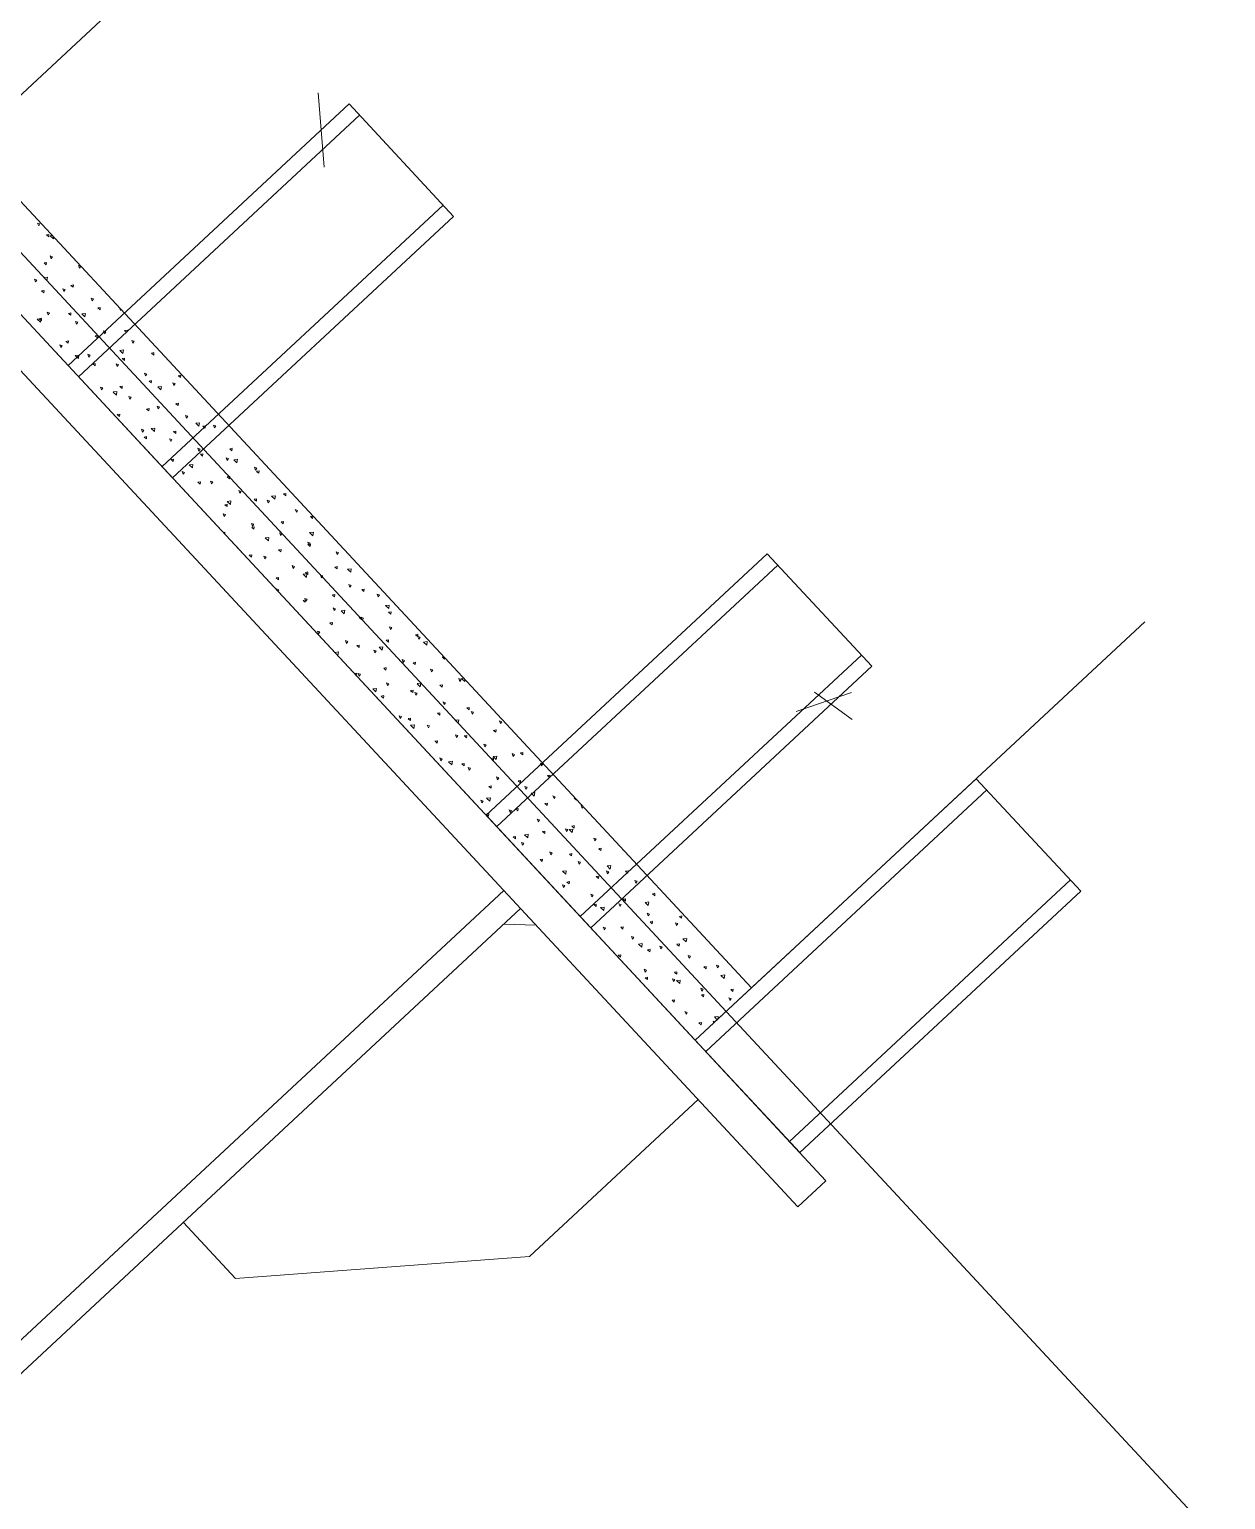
# Model space of a CAD drawing. Header units: metres. Extents: x 400488 to 400591, y 4543956 to 4544011.
# Drawn here: x 400518.07 to 400518.849, y 4544000.052 to 4544001.009 of the extents above; entities that cross this region are included whole.
import ezdxf

# ---------------------------------------------------------------- set-up
doc = ezdxf.new("R2010")
doc.units = ezdxf.units.M
doc.layers.add('Layer1', color=252, linetype='Continuous', lineweight=5)
doc.layers.add('Sev-uzun', color=100, linetype='Continuous', lineweight=5)

msp = doc.modelspace()

# ---------------------------------------------------------------- linework, layer by layer
at = {"layer": 'Layer1', "lineweight": 0}
for p, q in [((400518.83489, 4544001.68365), (400497.60011, 4543981.93635)), ((400518.37878, 4544000.44869), (400498.00428, 4543981.50172)), ((400518.38961, 4544000.43705), (400498.01511, 4543981.49007))]:
    msp.add_line(p, q, dxfattribs=at)
at = {"layer": 'Sev-uzun', "color": 251, "ltscale": 5}
for p, q in [((400509.86903, 4544009.67645), (400520.56262, 4543998.17737)), ((400518.58862, 4544000.25975), (400517.39689, 4544001.54126)), ((400517.37858, 4544001.52423), (400518.57032, 4544000.24273)), ((400517.51863, 4544001.48377), (400518.54011, 4544000.38534)), ((400517.51863, 4544001.48377), (400518.54011, 4544000.38534)), ((400518.5035, 4544000.35129), (400517.48201, 4544001.44972)), ((400518.26168, 4544000.91982), (400518.25782, 4544000.96823)), ((400518.27799, 4544000.96089), (400518.09492, 4544000.79064)), ((400518.34609, 4544000.88766), (400518.27799, 4544000.96089)), ((400518.10173, 4544000.78332), (400518.2848, 4544000.95357)), ((400518.33928, 4544000.89499), (400518.15621, 4544000.72474)), ((400518.0766, 4544000.88276), (400518.07507, 4544000.88328)), ((400518.07576, 4544000.88149), (400518.07508, 4544000.88327)), ((400518.07575, 4544000.8815), (400518.0766, 4544000.88276)), ((400518.16302, 4544000.71742), (400518.34609, 4544000.88766)), ((400518.08241, 4544000.87597), (400518.08082, 4544000.87568)), ((400518.08229, 4544000.87442), (400518.08083, 4544000.87564)), ((400518.08228, 4544000.87442), (400518.08242, 4544000.87594)), ((400518.08457, 4544000.8752), (400518.08327, 4544000.87505)), ((400518.08533, 4544000.87306), (400518.08327, 4544000.87504)), ((400518.08534, 4544000.87307), (400518.08551, 4544000.87418)), ((400518.08082, 4544000.85775), (400518.07923, 4544000.85746)), ((400518.08069, 4544000.8562), (400518.07923, 4544000.85742)), ((400518.08069, 4544000.8562), (400518.08082, 4544000.85772)), ((400518.08479, 4544000.86142), (400518.08326, 4544000.86194)), ((400518.08396, 4544000.86015), (400518.08327, 4544000.86193)), ((400518.08394, 4544000.86016), (400518.08479, 4544000.86142)), ((400518.10309, 4544000.85528), (400518.10168, 4544000.85576)), ((400518.10237, 4544000.85397), (400518.10169, 4544000.85575)), ((400518.10236, 4544000.85398), (400518.10318, 4544000.85519)), ((400518.07457, 4544000.84626), (400518.07303, 4544000.84677)), ((400518.07373, 4544000.84499), (400518.07305, 4544000.84677)), ((400518.07371, 4544000.845), (400518.07457, 4544000.84626)), ((400518.08147, 4544000.84822), (400518.07906, 4544000.84794)), ((400518.08113, 4544000.84595), (400518.07906, 4544000.84793)), ((400518.08114, 4544000.84596), (400518.08149, 4544000.84822)), ((400518.07922, 4544000.83953), (400518.07763, 4544000.83924)), ((400518.0791, 4544000.83798), (400518.07764, 4544000.83921)), ((400518.0791, 4544000.83798), (400518.07923, 4544000.8395)), ((400518.09299, 4544000.84008), (400518.09145, 4544000.84059)), ((400518.09215, 4544000.83881), (400518.09147, 4544000.84059)), ((400518.09213, 4544000.83882), (400518.09299, 4544000.84008)), ((400518.09833, 4544000.84306), (400518.09674, 4544000.84276)), ((400518.0982, 4544000.84151), (400518.09674, 4544000.84273)), ((400518.0982, 4544000.84151), (400518.09834, 4544000.84302)), ((400518.1114, 4544000.8339), (400518.10987, 4544000.83441)), ((400518.11057, 4544000.83263), (400518.10988, 4544000.83441)), ((400518.11055, 4544000.83264), (400518.1114, 4544000.8339)), ((400518.08276, 4544000.82492), (400518.08122, 4544000.82543)), ((400518.08192, 4544000.82365), (400518.08124, 4544000.82543)), ((400518.08191, 4544000.82365), (400518.08276, 4544000.82492)), ((400518.09674, 4544000.82484), (400518.09514, 4544000.82454)), ((400518.09661, 4544000.82329), (400518.09515, 4544000.82451)), ((400518.09661, 4544000.82329), (400518.09674, 4544000.82481)), ((400518.10622, 4544000.82448), (400518.10381, 4544000.8242)), ((400518.10587, 4544000.82221), (400518.10381, 4544000.82419)), ((400518.10588, 4544000.82222), (400518.10623, 4544000.82448)), ((400518.11584, 4544000.82836), (400518.11425, 4544000.82807)), ((400518.11572, 4544000.82681), (400518.11426, 4544000.82804)), ((400518.11571, 4544000.82681), (400518.11585, 4544000.82833)), ((400518.12899, 4544000.82645), (400518.12834, 4544000.82813)), ((400518.12897, 4544000.82646), (400518.12936, 4544000.82703)), ((400518.07727, 4544000.82111), (400518.07486, 4544000.82083)), ((400518.07692, 4544000.81885), (400518.07486, 4544000.82082)), ((400518.07763, 4544000.82131), (400518.07604, 4544000.82102)), ((400518.0775, 4544000.81976), (400518.07604, 4544000.82099)), ((400518.07693, 4544000.81885), (400518.07728, 4544000.82111)), ((400518.0775, 4544000.81976), (400518.07764, 4544000.82128)), ((400518.10118, 4544000.81874), (400518.09964, 4544000.81925)), ((400518.10034, 4544000.81747), (400518.09966, 4544000.81925)), ((400518.10033, 4544000.81747), (400518.10118, 4544000.81874)), ((400518.09514, 4544000.80662), (400518.09355, 4544000.80633)), ((400518.09502, 4544000.80507), (400518.09356, 4544000.80629)), ((400518.09501, 4544000.80507), (400518.09515, 4544000.80659)), ((400518.11425, 4544000.81014), (400518.11266, 4544000.80985)), ((400518.11412, 4544000.80859), (400518.11266, 4544000.80982)), ((400518.11412, 4544000.80859), (400518.11425, 4544000.81011)), ((400518.1196, 4544000.81256), (400518.11806, 4544000.81307)), ((400518.11876, 4544000.81129), (400518.11808, 4544000.81307)), ((400518.11874, 4544000.81129), (400518.1196, 4544000.81256)), ((400518.13335, 4544000.81367), (400518.13176, 4544000.81337)), ((400518.13323, 4544000.81212), (400518.13177, 4544000.81334)), ((400518.13323, 4544000.81212), (400518.13336, 4544000.81364)), ((400518.13802, 4544000.80638), (400518.13648, 4544000.80689)), ((400518.13718, 4544000.80511), (400518.1365, 4544000.80689)), ((400518.13716, 4544000.80511), (400518.13802, 4544000.80638)), ((400518.09095, 4544000.80358), (400518.08942, 4544000.80409)), ((400518.09011, 4544000.80231), (400518.08943, 4544000.80408)), ((400518.0901, 4544000.80231), (400518.09095, 4544000.80358)), ((400518.10201, 4544000.79737), (400518.0996, 4544000.79709)), ((400518.10166, 4544000.79511), (400518.0996, 4544000.79708)), ((400518.10167, 4544000.79511), (400518.10202, 4544000.79737)), ((400518.10937, 4544000.7974), (400518.10784, 4544000.79791)), ((400518.10853, 4544000.79613), (400518.10785, 4544000.7979)), ((400518.10852, 4544000.79613), (400518.10937, 4544000.7974)), ((400518.13096, 4544000.80074), (400518.12855, 4544000.80046)), ((400518.13061, 4544000.79847), (400518.12855, 4544000.80045)), ((400518.13176, 4544000.79545), (400518.13017, 4544000.79516)), ((400518.13062, 4544000.79848), (400518.13097, 4544000.80074)), ((400518.13163, 4544000.7939), (400518.13177, 4544000.79542)), ((400518.15086, 4544000.79897), (400518.14927, 4544000.79868)), ((400518.15074, 4544000.79742), (400518.14928, 4544000.79865)), ((400518.15074, 4544000.79742), (400518.15087, 4544000.79894)), ((400518.09492, 4544000.79064), (400518.16302, 4544000.71742)), ((400518.11265, 4544000.79193), (400518.11106, 4544000.79163)), ((400518.11253, 4544000.79038), (400518.11107, 4544000.7916)), ((400518.11253, 4544000.79038), (400518.11266, 4544000.79189)), ((400518.12779, 4544000.79122), (400518.12625, 4544000.79173)), ((400518.12695, 4544000.78995), (400518.12627, 4544000.79172)), ((400518.12694, 4544000.78995), (400518.12779, 4544000.79122)), ((400518.13163, 4544000.7939), (400518.13017, 4544000.79512)), ((400518.11756, 4544000.77605), (400518.11603, 4544000.77657)), ((400518.11672, 4544000.77478), (400518.11604, 4544000.77656)), ((400518.13017, 4544000.77723), (400518.12857, 4544000.77694)), ((400518.13004, 4544000.77568), (400518.12858, 4544000.77691)), ((400518.13004, 4544000.77568), (400518.13017, 4544000.7772)), ((400518.14621, 4544000.78504), (400518.14467, 4544000.78555)), ((400518.14537, 4544000.78377), (400518.14469, 4544000.78554)), ((400518.14536, 4544000.78377), (400518.14621, 4544000.78504)), ((400518.14927, 4544000.78076), (400518.14768, 4544000.78046)), ((400518.14915, 4544000.77921), (400518.14769, 4544000.78043)), ((400518.14914, 4544000.77921), (400518.14928, 4544000.78072)), ((400518.1557, 4544000.777), (400518.15329, 4544000.77672)), ((400518.15535, 4544000.77473), (400518.15329, 4544000.77671)), ((400518.15536, 4544000.77474), (400518.15571, 4544000.777)), ((400518.16463, 4544000.77886), (400518.16309, 4544000.77937)), ((400518.16379, 4544000.77759), (400518.16311, 4544000.77936)), ((400518.16377, 4544000.77759), (400518.16463, 4544000.77886)), ((400518.16838, 4544000.78428), (400518.16678, 4544000.78399)), ((400518.16825, 4544000.78273), (400518.16679, 4544000.78395)), ((400518.16825, 4544000.78273), (400518.16838, 4544000.78425)), ((400518.11106, 4544000.77371), (400518.11073, 4544000.77365)), ((400518.11103, 4544000.77332), (400518.11107, 4544000.77367)), ((400518.11671, 4544000.77479), (400518.11756, 4544000.77605)), ((400518.12676, 4544000.77363), (400518.12434, 4544000.77335)), ((400518.12641, 4544000.77137), (400518.12434, 4544000.77334)), ((400518.12642, 4544000.77137), (400518.12677, 4544000.77363)), ((400518.13598, 4544000.76987), (400518.13445, 4544000.77039)), ((400518.13514, 4544000.7686), (400518.13446, 4544000.77038)), ((400518.13513, 4544000.76861), (400518.13598, 4544000.76987)), ((400518.12857, 4544000.75901), (400518.12698, 4544000.75872)), ((400518.12845, 4544000.75746), (400518.12699, 4544000.75869)), ((400518.12844, 4544000.75746), (400518.12858, 4544000.75898)), ((400518.14768, 4544000.76254), (400518.14608, 4544000.76224)), ((400518.14755, 4544000.76099), (400518.14609, 4544000.76221)), ((400518.14755, 4544000.76099), (400518.14768, 4544000.76251)), ((400518.1544, 4544000.76369), (400518.15287, 4544000.76421)), ((400518.15356, 4544000.76242), (400518.15288, 4544000.7642)), ((400518.15355, 4544000.76243), (400518.1544, 4544000.76369)), ((400518.16678, 4544000.76606), (400518.16519, 4544000.76577)), ((400518.16666, 4544000.76451), (400518.1652, 4544000.76574)), ((400518.16666, 4544000.76451), (400518.16679, 4544000.76603)), ((400518.17282, 4544000.75751), (400518.17128, 4544000.75803)), ((400518.17198, 4544000.75624), (400518.1713, 4544000.75802)), ((400518.17197, 4544000.75625), (400518.17282, 4544000.75751)), ((400518.14417, 4544000.74853), (400518.14264, 4544000.74905)), ((400518.14334, 4544000.74726), (400518.14265, 4544000.74904)), ((400518.14332, 4544000.74727), (400518.14417, 4544000.74853)), ((400518.1515, 4544000.74989), (400518.14909, 4544000.74961)), ((400518.15115, 4544000.74763), (400518.14909, 4544000.7496)), ((400518.15116, 4544000.74763), (400518.15151, 4544000.74989)), ((400518.16519, 4544000.74784), (400518.1636, 4544000.74755)), ((400518.16506, 4544000.74629), (400518.1636, 4544000.74752)), ((400518.16506, 4544000.74629), (400518.16519, 4544000.74781)), ((400518.18045, 4544000.75326), (400518.17803, 4544000.75298)), ((400518.1801, 4544000.75099), (400518.17803, 4544000.75297)), ((400518.18011, 4544000.751), (400518.18046, 4544000.75326)), ((400518.18429, 4544000.75137), (400518.1827, 4544000.75107)), ((400518.18417, 4544000.74982), (400518.18271, 4544000.75104)), ((400518.18417, 4544000.74982), (400518.1843, 4544000.75134)), ((400518.19124, 4544000.75133), (400518.1897, 4544000.75185)), ((400518.1904, 4544000.75006), (400518.18972, 4544000.75184)), ((400518.19039, 4544000.75007), (400518.19124, 4544000.75133)), ((400518.14608, 4544000.74432), (400518.14449, 4544000.74403)), ((400518.14596, 4544000.74277), (400518.1445, 4544000.74399)), ((400518.14596, 4544000.74277), (400518.14609, 4544000.74429)), ((400518.16259, 4544000.74235), (400518.16106, 4544000.74287)), ((400518.16175, 4544000.74108), (400518.16107, 4544000.74286)), ((400518.16174, 4544000.74109), (400518.16259, 4544000.74235)), ((400518.16359, 4544000.72962), (400518.162, 4544000.72933)), ((400518.16347, 4544000.72807), (400518.16201, 4544000.7293)), ((400518.16347, 4544000.72807), (400518.1636, 4544000.72959)), ((400518.18101, 4544000.73617), (400518.17948, 4544000.73669)), ((400518.18017, 4544000.7349), (400518.17949, 4544000.73668)), ((400518.18016, 4544000.73491), (400518.18101, 4544000.73617)), ((400518.1827, 4544000.73315), (400518.18111, 4544000.73286)), ((400518.18257, 4544000.7316), (400518.18112, 4544000.73282)), ((400518.18257, 4544000.7316), (400518.18271, 4544000.73312)), ((400518.19943, 4544000.72999), (400518.1979, 4544000.73051)), ((400518.19859, 4544000.72872), (400518.19791, 4544000.7305)), ((400518.19858, 4544000.72873), (400518.19943, 4544000.72999)), ((400518.20181, 4544000.73667), (400518.20021, 4544000.73638)), ((400518.20168, 4544000.73512), (400518.20022, 4544000.73635)), ((400518.20168, 4544000.73512), (400518.20181, 4544000.73664)), ((400518.20519, 4544000.72952), (400518.20278, 4544000.72924)), ((400518.20484, 4544000.72725), (400518.20278, 4544000.72923)), ((400518.20485, 4544000.72726), (400518.2052, 4544000.72952)), ((400518.17078, 4544000.72101), (400518.16925, 4544000.72153)), ((400518.16995, 4544000.71974), (400518.16926, 4544000.72152)), ((400518.16993, 4544000.71975), (400518.17078, 4544000.72101)), ((400518.17624, 4544000.72615), (400518.17383, 4544000.72587)), ((400518.17589, 4544000.72388), (400518.17383, 4544000.72586)), ((400518.1759, 4544000.72389), (400518.17625, 4544000.72615)), ((400518.21785, 4544000.72381), (400518.21631, 4544000.72433)), ((400518.21701, 4544000.72254), (400518.21633, 4544000.72432)), ((400518.217, 4544000.72255), (400518.21785, 4544000.72381)), ((400518.21932, 4544000.72198), (400518.21773, 4544000.72169)), ((400518.21919, 4544000.72043), (400518.21773, 4544000.72165)), ((400518.21919, 4544000.72043), (400518.21932, 4544000.72195)), ((400518.18111, 4544000.71493), (400518.17951, 4544000.71464)), ((400518.18098, 4544000.71338), (400518.17952, 4544000.7146)), ((400518.18098, 4544000.71338), (400518.18111, 4544000.7149)), ((400518.1892, 4544000.71483), (400518.18767, 4544000.71535)), ((400518.18837, 4544000.71356), (400518.18768, 4544000.71534)), ((400518.18835, 4544000.71357), (400518.1892, 4544000.71483)), ((400518.20021, 4544000.71845), (400518.19862, 4544000.71816)), ((400518.20009, 4544000.7169), (400518.19863, 4544000.71813)), ((400518.20009, 4544000.7169), (400518.20022, 4544000.71842)), ((400518.20762, 4544000.70865), (400518.20609, 4544000.70917)), ((400518.20678, 4544000.70738), (400518.2061, 4544000.70916)), ((400518.19862, 4544000.70024), (400518.19703, 4544000.69994)), ((400518.19849, 4544000.69869), (400518.19703, 4544000.69991)), ((400518.19849, 4544000.69869), (400518.19862, 4544000.7002)), ((400518.20098, 4544000.70241), (400518.19857, 4544000.70213)), ((400518.20063, 4544000.70014), (400518.19857, 4544000.70212)), ((400518.20064, 4544000.70015), (400518.20099, 4544000.70241)), ((400518.20677, 4544000.70739), (400518.20762, 4544000.70865)), ((400518.21772, 4544000.70376), (400518.21613, 4544000.70347)), ((400518.2176, 4544000.70221), (400518.21614, 4544000.70343)), ((400518.2176, 4544000.70221), (400518.21773, 4544000.70373)), ((400518.22604, 4544000.70247), (400518.22451, 4544000.70298)), ((400518.2252, 4544000.7012), (400518.22452, 4544000.70298)), ((400518.22519, 4544000.70121), (400518.22604, 4544000.70247)), ((400518.22993, 4544000.70578), (400518.22752, 4544000.7055)), ((400518.22958, 4544000.70351), (400518.22752, 4544000.70549)), ((400518.22959, 4544000.70352), (400518.22994, 4544000.70578)), ((400518.23683, 4544000.70728), (400518.23524, 4544000.70699)), ((400518.2367, 4544000.70573), (400518.23524, 4544000.70696)), ((400518.2367, 4544000.70573), (400518.23684, 4544000.70725)), ((400518.1974, 4544000.69349), (400518.19586, 4544000.694)), ((400518.19656, 4544000.69222), (400518.19588, 4544000.694)), ((400518.19654, 4544000.69223), (400518.1974, 4544000.69349)), ((400518.24446, 4544000.69629), (400518.24293, 4544000.6968)), ((400518.24362, 4544000.69502), (400518.24294, 4544000.6968)), ((400518.24361, 4544000.69503), (400518.24446, 4544000.69629)), ((400518.25434, 4544000.69259), (400518.25275, 4544000.6923)), ((400518.25422, 4544000.69104), (400518.25276, 4544000.69227)), ((400518.25421, 4544000.69104), (400518.25435, 4544000.69256)), ((400518.19702, 4544000.68202), (400518.1961, 4544000.68185)), ((400518.19694, 4544000.68094), (400518.19703, 4544000.68199)), ((400518.21581, 4544000.68731), (400518.21428, 4544000.68782)), ((400518.21498, 4544000.68604), (400518.21429, 4544000.68782)), ((400518.21613, 4544000.68554), (400518.21454, 4544000.68525)), ((400518.216, 4544000.68399), (400518.21455, 4544000.68522)), ((400518.21496, 4544000.68605), (400518.21581, 4544000.68731)), ((400518.216, 4544000.68399), (400518.21614, 4544000.68551)), ((400518.23423, 4544000.68113), (400518.2327, 4544000.68164)), ((400518.2334, 4544000.67986), (400518.23271, 4544000.68164)), ((400518.23338, 4544000.67986), (400518.23423, 4544000.68113)), ((400518.23524, 4544000.68907), (400518.23364, 4544000.68877)), ((400518.23511, 4544000.68752), (400518.23365, 4544000.68874)), ((400518.23511, 4544000.68752), (400518.23524, 4544000.68903)), ((400518.25467, 4544000.68204), (400518.25226, 4544000.68176)), ((400518.25432, 4544000.67977), (400518.25226, 4544000.68175)), ((400518.25433, 4544000.67978), (400518.25468, 4544000.68204)), ((400518.20559, 4544000.67215), (400518.2049, 4544000.67238)), ((400518.20539, 4544000.67185), (400518.20559, 4544000.67215)), ((400518.22573, 4544000.67867), (400518.22331, 4544000.67839)), ((400518.22538, 4544000.6764), (400518.22331, 4544000.67838)), ((400518.22539, 4544000.67641), (400518.22574, 4544000.67867)), ((400518.25265, 4544000.67495), (400518.25112, 4544000.67546)), ((400518.25181, 4544000.67368), (400518.25113, 4544000.67546)), ((400518.25275, 4544000.67437), (400518.25116, 4544000.67408)), ((400518.25262, 4544000.67282), (400518.25116, 4544000.67405)), ((400518.2518, 4544000.67368), (400518.25265, 4544000.67495)), ((400518.25262, 4544000.67282), (400518.25275, 4544000.67434)), ((400518.21454, 4544000.66732), (400518.21294, 4544000.66703)), ((400518.21441, 4544000.66577), (400518.21295, 4544000.667)), ((400518.21441, 4544000.66577), (400518.21454, 4544000.66729)), ((400518.22401, 4544000.66597), (400518.22247, 4544000.66648)), ((400518.22317, 4544000.6647), (400518.22249, 4544000.66648)), ((400518.22315, 4544000.6647), (400518.22401, 4544000.66597)), ((400518.23364, 4544000.67085), (400518.23205, 4544000.67055)), ((400518.23352, 4544000.6693), (400518.23206, 4544000.67052)), ((400518.23352, 4544000.6693), (400518.23365, 4544000.67082)), ((400518.27107, 4544000.66877), (400518.26954, 4544000.66928)), ((400518.27023, 4544000.6675), (400518.26955, 4544000.66928)), ((400518.27022, 4544000.6675), (400518.27107, 4544000.66877)), ((400518.55039, 4544000.66798), (400518.36732, 4544000.49773)), ((400518.61849, 4544000.59475), (400518.55039, 4544000.66798)), ((400518.23205, 4544000.65263), (400518.23046, 4544000.65234)), ((400518.23192, 4544000.65108), (400518.23046, 4544000.6523)), ((400518.23192, 4544000.65108), (400518.23205, 4544000.6526)), ((400518.24243, 4544000.65979), (400518.24089, 4544000.6603)), ((400518.24159, 4544000.65852), (400518.24091, 4544000.6603)), ((400518.24157, 4544000.65852), (400518.24243, 4544000.65979)), ((400518.25047, 4544000.65493), (400518.24806, 4544000.65465)), ((400518.25012, 4544000.65266), (400518.24806, 4544000.65464)), ((400518.25115, 4544000.65615), (400518.24956, 4544000.65586)), ((400518.25103, 4544000.6546), (400518.24957, 4544000.65583)), ((400518.25013, 4544000.65267), (400518.25048, 4544000.65493)), ((400518.25103, 4544000.6546), (400518.25116, 4544000.65612)), ((400518.26084, 4544000.65361), (400518.25931, 4544000.65412)), ((400518.26001, 4544000.65234), (400518.25932, 4544000.65411)), ((400518.25999, 4544000.65234), (400518.26084, 4544000.65361)), ((400518.27026, 4544000.65968), (400518.26867, 4544000.65938)), ((400518.27013, 4544000.65813), (400518.26867, 4544000.65935)), ((400518.27013, 4544000.65813), (400518.27027, 4544000.65965)), ((400518.27942, 4544000.6583), (400518.277, 4544000.65802)), ((400518.27907, 4544000.65603), (400518.277, 4544000.65801)), ((400518.27908, 4544000.65604), (400518.27943, 4544000.65829)), ((400518.37413, 4544000.49041), (400518.5572, 4544000.66065)), ((400518.2322, 4544000.64463), (400518.23066, 4544000.64514)), ((400518.23099, 4544000.64432), (400518.23068, 4544000.64513)), ((400518.23157, 4544000.6437), (400518.2322, 4544000.64463)), ((400518.27926, 4544000.64743), (400518.27773, 4544000.64794)), ((400518.27843, 4544000.64616), (400518.27774, 4544000.64793)), ((400518.27841, 4544000.64616), (400518.27926, 4544000.64743)), ((400518.28777, 4544000.64498), (400518.28618, 4544000.64469)), ((400518.28765, 4544000.64343), (400518.28619, 4544000.64466)), ((400518.28764, 4544000.64343), (400518.28778, 4544000.64495)), ((400518.24956, 4544000.63794), (400518.24797, 4544000.63764)), ((400518.24943, 4544000.63639), (400518.24797, 4544000.63761)), ((400518.25062, 4544000.63844), (400518.24908, 4544000.63896)), ((400518.24978, 4544000.63718), (400518.2491, 4544000.63895)), ((400518.24943, 4544000.63639), (400518.24957, 4544000.6379)), ((400518.24977, 4544000.63718), (400518.25062, 4544000.63845)), ((400518.26867, 4544000.64146), (400518.26707, 4544000.64117)), ((400518.26854, 4544000.63991), (400518.26708, 4544000.64113)), ((400518.26904, 4544000.63226), (400518.2675, 4544000.63278)), ((400518.2682, 4544000.63099), (400518.26752, 4544000.63277)), ((400518.26854, 4544000.63991), (400518.26867, 4544000.64143)), ((400518.29768, 4544000.64125), (400518.29615, 4544000.64176)), ((400518.29684, 4544000.63998), (400518.29616, 4544000.64175)), ((400518.29683, 4544000.63998), (400518.29768, 4544000.64125)), ((400518.30416, 4544000.63456), (400518.30175, 4544000.63428)), ((400518.30381, 4544000.63229), (400518.30175, 4544000.63427)), ((400518.30382, 4544000.6323), (400518.30417, 4544000.63455)), ((400518.26707, 4544000.62324), (400518.26548, 4544000.62295)), ((400518.26694, 4544000.62169), (400518.26708, 4544000.62321)), ((400518.26818, 4544000.631), (400518.26904, 4544000.63226)), ((400518.27521, 4544000.63119), (400518.2728, 4544000.63091)), ((400518.27486, 4544000.62892), (400518.2728, 4544000.6309)), ((400518.27487, 4544000.62893), (400518.27522, 4544000.63119)), ((400518.28618, 4544000.62677), (400518.28459, 4544000.62647)), ((400518.28605, 4544000.62522), (400518.28459, 4544000.62644)), ((400518.28746, 4544000.62608), (400518.28592, 4544000.6266)), ((400518.28662, 4544000.62481), (400518.28594, 4544000.62659)), ((400518.28605, 4544000.62522), (400518.28618, 4544000.62673)), ((400518.2866, 4544000.62482), (400518.28746, 4544000.62608)), ((400518.30528, 4544000.63029), (400518.30369, 4544000.63)), ((400518.30516, 4544000.62874), (400518.3037, 4544000.62996)), ((400518.30516, 4544000.62874), (400518.30529, 4544000.63026)), ((400518.54011, 4544000.38534), (400518.79642, 4544000.62369)), ((400518.25881, 4544000.6171), (400518.25728, 4544000.61762)), ((400518.25797, 4544000.61583), (400518.25729, 4544000.61761)), ((400518.25796, 4544000.61584), (400518.25881, 4544000.6171)), ((400518.26695, 4544000.62169), (400518.26549, 4544000.62292)), ((400518.30587, 4544000.6199), (400518.30434, 4544000.62042)), ((400518.30504, 4544000.61863), (400518.30435, 4544000.62041)), ((400518.30502, 4544000.61864), (400518.30587, 4544000.6199)), ((400518.32279, 4544000.6156), (400518.3212, 4544000.6153)), ((400518.32267, 4544000.61405), (400518.32121, 4544000.61527)), ((400518.32267, 4544000.61405), (400518.3228, 4544000.61556)), ((400518.32429, 4544000.61372), (400518.32276, 4544000.61424)), ((400518.32346, 4544000.61245), (400518.32277, 4544000.61423)), ((400518.32344, 4544000.61246), (400518.32429, 4544000.61372)), ((400518.27101, 4544000.60408), (400518.26867, 4544000.60381)), ((400518.27067, 4544000.60182), (400518.27102, 4544000.60408)), ((400518.27723, 4544000.61092), (400518.27569, 4544000.61144)), ((400518.27639, 4544000.60965), (400518.27571, 4544000.61143)), ((400518.27638, 4544000.60966), (400518.27723, 4544000.61092)), ((400518.28458, 4544000.60855), (400518.28299, 4544000.60825)), ((400518.28446, 4544000.607), (400518.283, 4544000.60822)), ((400518.28446, 4544000.607), (400518.28459, 4544000.60852)), ((400518.29565, 4544000.60474), (400518.29411, 4544000.60526)), ((400518.29481, 4544000.60347), (400518.29413, 4544000.60525)), ((400518.2948, 4544000.60348), (400518.29565, 4544000.60474)), ((400518.29995, 4544000.60745), (400518.29754, 4544000.60717)), ((400518.2996, 4544000.60518), (400518.29754, 4544000.60716)), ((400518.29961, 4544000.60519), (400518.29996, 4544000.60745)), ((400518.30369, 4544000.61207), (400518.3021, 4544000.61178)), ((400518.30356, 4544000.61052), (400518.3021, 4544000.61175)), ((400518.30356, 4544000.61052), (400518.3037, 4544000.61204)), ((400518.3289, 4544000.61082), (400518.32649, 4544000.61054)), ((400518.32855, 4544000.60855), (400518.32649, 4544000.61053)), ((400518.32856, 4544000.60855), (400518.32891, 4544000.61081)), ((400518.27066, 4544000.60182), (400518.26939, 4544000.60303)), ((400518.31407, 4544000.59856), (400518.31253, 4544000.59908)), ((400518.31323, 4544000.59729), (400518.31255, 4544000.59907)), ((400518.31321, 4544000.5973), (400518.31407, 4544000.59856)), ((400518.3212, 4544000.59738), (400518.31961, 4544000.59708)), ((400518.32107, 4544000.59583), (400518.31962, 4544000.59705)), ((400518.32107, 4544000.59583), (400518.32121, 4544000.59735)), ((400518.33975, 4544000.6008), (400518.33871, 4544000.60061)), ((400518.34018, 4544000.59935), (400518.33872, 4544000.60058)), ((400518.34018, 4544000.59935), (400518.34026, 4544000.60025)), ((400518.61168, 4544000.60207), (400518.4286, 4544000.43182)), ((400518.43541, 4544000.4245), (400518.61849, 4544000.59475)), ((400518.28299, 4544000.59033), (400518.28146, 4544000.59005)), ((400518.28286, 4544000.58878), (400518.28187, 4544000.58961)), ((400518.28286, 4544000.58878), (400518.283, 4544000.5903)), ((400518.28542, 4544000.58958), (400518.28389, 4544000.5901)), ((400518.28458, 4544000.58831), (400518.2839, 4544000.59009)), ((400518.28457, 4544000.58832), (400518.28542, 4544000.58958)), ((400518.3021, 4544000.59385), (400518.3005, 4544000.59356)), ((400518.30197, 4544000.5923), (400518.30051, 4544000.59353)), ((400518.30197, 4544000.5923), (400518.3021, 4544000.59382)), ((400518.33249, 4544000.59238), (400518.33095, 4544000.5929)), ((400518.33165, 4544000.59111), (400518.33097, 4544000.59289)), ((400518.33163, 4544000.59112), (400518.33249, 4544000.59238)), ((400518.3509, 4544000.5862), (400518.34937, 4544000.58672)), ((400518.35007, 4544000.58493), (400518.34938, 4544000.58671)), ((400518.35005, 4544000.58494), (400518.3509, 4544000.5862)), ((400518.35262, 4544000.58696), (400518.35123, 4544000.58679)), ((400518.35329, 4544000.58481), (400518.35123, 4544000.58679)), ((400518.3533, 4544000.58481), (400518.35349, 4544000.58602)), ((400518.29575, 4544000.58034), (400518.29334, 4544000.58006)), ((400518.2954, 4544000.57807), (400518.29334, 4544000.58005)), ((400518.29541, 4544000.57808), (400518.29576, 4544000.58034)), ((400518.3005, 4544000.57563), (400518.29891, 4544000.57534)), ((400518.30038, 4544000.57408), (400518.29892, 4544000.57531)), ((400518.30037, 4544000.57408), (400518.30051, 4544000.5756)), ((400518.30384, 4544000.5834), (400518.30231, 4544000.58392)), ((400518.303, 4544000.58213), (400518.30232, 4544000.58391)), ((400518.30299, 4544000.58214), (400518.30384, 4544000.5834)), ((400518.31961, 4544000.57916), (400518.31801, 4544000.57887)), ((400518.31948, 4544000.57761), (400518.31802, 4544000.57883)), ((400518.31948, 4544000.57761), (400518.31961, 4544000.57913)), ((400518.32226, 4544000.57722), (400518.32072, 4544000.57774)), ((400518.32142, 4544000.57595), (400518.32074, 4544000.57773)), ((400518.32141, 4544000.57596), (400518.32226, 4544000.57722)), ((400518.3247, 4544000.58371), (400518.32228, 4544000.58343)), ((400518.32435, 4544000.58144), (400518.32229, 4544000.58342)), ((400518.32436, 4544000.58145), (400518.32471, 4544000.58371)), ((400518.33871, 4544000.58268), (400518.33712, 4544000.58239)), ((400518.33859, 4544000.58113), (400518.33713, 4544000.58236)), ((400518.33859, 4544000.58113), (400518.33872, 4544000.58265)), ((400518.5693, 4544000.5653), (400518.60534, 4544000.57766)), ((400518.58117, 4544000.57797), (400518.6058, 4544000.56002)), ((400518.34068, 4544000.57104), (400518.33914, 4544000.57156)), ((400518.33984, 4544000.56977), (400518.33916, 4544000.57155)), ((400518.33983, 4544000.56978), (400518.34068, 4544000.57104)), ((400518.35622, 4544000.56799), (400518.35463, 4544000.5677)), ((400518.3561, 4544000.56644), (400518.35464, 4544000.56766)), ((400518.3561, 4544000.56644), (400518.35623, 4544000.56796)), ((400518.31203, 4544000.56206), (400518.3105, 4544000.56257)), ((400518.31119, 4544000.56079), (400518.31051, 4544000.56257)), ((400518.31118, 4544000.5608), (400518.31203, 4544000.56206)), ((400518.31801, 4544000.56094), (400518.31642, 4544000.56065)), ((400518.31789, 4544000.55939), (400518.31643, 4544000.56061)), ((400518.31789, 4544000.55939), (400518.31802, 4544000.56091)), ((400518.32049, 4544000.5566), (400518.31808, 4544000.55632)), ((400518.32014, 4544000.55433), (400518.31808, 4544000.55631)), ((400518.32015, 4544000.55434), (400518.3205, 4544000.5566)), ((400518.33045, 4544000.55588), (400518.32892, 4544000.55639)), ((400518.32961, 4544000.55461), (400518.32893, 4544000.55639)), ((400518.33712, 4544000.56447), (400518.33553, 4544000.56417)), ((400518.33699, 4544000.56291), (400518.33553, 4544000.56414)), ((400518.33699, 4544000.56291), (400518.33712, 4544000.56443)), ((400518.34944, 4544000.55997), (400518.34703, 4544000.55969)), ((400518.34909, 4544000.5577), (400518.34703, 4544000.55968)), ((400518.3491, 4544000.55771), (400518.34945, 4544000.55997)), ((400518.3591, 4544000.56486), (400518.35756, 4544000.56538)), ((400518.35826, 4544000.56359), (400518.35758, 4544000.56537)), ((400518.35824, 4544000.5636), (400518.3591, 4544000.56486)), ((400518.37752, 4544000.55868), (400518.37598, 4544000.5592)), ((400518.37668, 4544000.55741), (400518.376, 4544000.55919)), ((400518.37666, 4544000.55742), (400518.37752, 4544000.55868)), ((400518.3296, 4544000.55462), (400518.33045, 4544000.55588)), ((400518.34887, 4544000.5497), (400518.34734, 4544000.55021)), ((400518.34803, 4544000.54843), (400518.34735, 4544000.55021)), ((400518.34802, 4544000.54844), (400518.34887, 4544000.5497)), ((400518.35463, 4544000.54977), (400518.35304, 4544000.54948)), ((400518.3545, 4544000.54822), (400518.35305, 4544000.54944)), ((400518.3545, 4544000.54822), (400518.35464, 4544000.54974)), ((400518.37374, 4544000.5533), (400518.37214, 4544000.553)), ((400518.37361, 4544000.55174), (400518.37215, 4544000.55297)), ((400518.37361, 4544000.55174), (400518.37374, 4544000.55326)), ((400518.33552, 4544000.54625), (400518.33393, 4544000.54595)), ((400518.3354, 4544000.5447), (400518.33394, 4544000.54592)), ((400518.3354, 4544000.5447), (400518.33553, 4544000.54621)), ((400518.36729, 4544000.54352), (400518.36575, 4544000.54403)), ((400518.36645, 4544000.54225), (400518.36577, 4544000.54403)), ((400518.36644, 4544000.54226), (400518.36729, 4544000.54352)), ((400518.38571, 4544000.53734), (400518.38417, 4544000.53785)), ((400518.38487, 4544000.53607), (400518.38419, 4544000.53785)), ((400518.38486, 4544000.53608), (400518.38571, 4544000.53734)), ((400518.39125, 4544000.5386), (400518.38966, 4544000.53831)), ((400518.39112, 4544000.53705), (400518.38966, 4544000.53828)), ((400518.39112, 4544000.53705), (400518.39125, 4544000.53857)), ((400518.33864, 4544000.53454), (400518.33711, 4544000.53505)), ((400518.33781, 4544000.53327), (400518.33712, 4544000.53505)), ((400518.33779, 4544000.53327), (400518.33864, 4544000.53454)), ((400518.34523, 4544000.53286), (400518.34282, 4544000.53258)), ((400518.34489, 4544000.53059), (400518.34282, 4544000.53257)), ((400518.3449, 4544000.5306), (400518.34525, 4544000.53286)), ((400518.35304, 4544000.53155), (400518.35144, 4544000.53126)), ((400518.35291, 4544000.53), (400518.35145, 4544000.53123)), ((400518.35291, 4544000.53), (400518.35304, 4544000.53152)), ((400518.35706, 4544000.52836), (400518.35553, 4544000.52887)), ((400518.35622, 4544000.52709), (400518.35554, 4544000.52887)), ((400518.35621, 4544000.52709), (400518.35706, 4544000.52836)), ((400518.37214, 4544000.53508), (400518.37055, 4544000.53478)), ((400518.37202, 4544000.53353), (400518.37056, 4544000.53475)), ((400518.37418, 4544000.53623), (400518.37177, 4544000.53595)), ((400518.37383, 4544000.53396), (400518.37177, 4544000.53594)), ((400518.37202, 4544000.53353), (400518.37215, 4544000.53504)), ((400518.37384, 4544000.53397), (400518.37419, 4544000.53623)), ((400518.40413, 4544000.53116), (400518.40259, 4544000.53167)), ((400518.40329, 4544000.52989), (400518.40261, 4544000.53167)), ((400518.40327, 4544000.5299), (400518.40413, 4544000.53116)), ((400518.37548, 4544000.52218), (400518.37395, 4544000.52269)), ((400518.37464, 4544000.52091), (400518.37396, 4544000.52269)), ((400518.37463, 4544000.52091), (400518.37548, 4544000.52218)), ((400518.38965, 4544000.52038), (400518.38806, 4544000.52009)), ((400518.38953, 4544000.51883), (400518.38807, 4544000.52006)), ((400518.38953, 4544000.51883), (400518.38966, 4544000.52035)), ((400518.40876, 4544000.52391), (400518.40717, 4544000.52361)), ((400518.40863, 4544000.52236), (400518.40717, 4544000.52358)), ((400518.40863, 4544000.52236), (400518.40877, 4544000.52387)), ((400518.68657, 4544000.52154), (400518.5035, 4544000.35129)), ((400518.75467, 4544000.44831), (400518.68657, 4544000.52154)), ((400518.36998, 4544000.50912), (400518.36757, 4544000.50884)), ((400518.36963, 4544000.50685), (400518.36757, 4544000.50883)), ((400518.37055, 4544000.51686), (400518.36896, 4544000.51656)), ((400518.37042, 4544000.51531), (400518.36896, 4544000.51653)), ((400518.36964, 4544000.50686), (400518.36999, 4544000.50912)), ((400518.37042, 4544000.51531), (400518.37055, 4544000.51683)), ((400518.3939, 4544000.516), (400518.39237, 4544000.51651)), ((400518.39306, 4544000.51473), (400518.39238, 4544000.51651)), ((400518.39305, 4544000.51473), (400518.3939, 4544000.516)), ((400518.39892, 4544000.51249), (400518.39651, 4544000.51221)), ((400518.39857, 4544000.51022), (400518.39651, 4544000.5122)), ((400518.39858, 4544000.51023), (400518.39894, 4544000.51248)), ((400518.41232, 4544000.50982), (400518.41078, 4544000.51033)), ((400518.41148, 4544000.50855), (400518.4108, 4544000.51033)), ((400518.41147, 4544000.50855), (400518.41232, 4544000.50982)), ((400518.42512, 4544000.509), (400518.42468, 4544000.50892)), ((400518.42615, 4544000.50766), (400518.42469, 4544000.50889)), ((400518.51031, 4544000.34397), (400518.69338, 4544000.51421)), ((400518.36525, 4544000.50702), (400518.36372, 4544000.50753)), ((400518.36442, 4544000.50575), (400518.36373, 4544000.50752)), ((400518.3644, 4544000.50575), (400518.36525, 4544000.50702)), ((400518.36895, 4544000.49864), (400518.36736, 4544000.49835)), ((400518.36883, 4544000.49709), (400518.36896, 4544000.49861)), ((400518.38367, 4544000.50084), (400518.38214, 4544000.50135)), ((400518.38284, 4544000.49957), (400518.38215, 4544000.50134)), ((400518.38282, 4544000.49957), (400518.38367, 4544000.50084)), ((400518.38806, 4544000.50216), (400518.38647, 4544000.50187)), ((400518.38793, 4544000.50061), (400518.38647, 4544000.50184)), ((400518.38793, 4544000.50061), (400518.38807, 4544000.50213)), ((400518.40717, 4544000.50569), (400518.40557, 4544000.50539)), ((400518.40704, 4544000.50414), (400518.40558, 4544000.50536)), ((400518.40704, 4544000.50414), (400518.40717, 4544000.50566)), ((400518.42614, 4544000.50766), (400518.42616, 4544000.50787)), ((400518.42982, 4544000.50395), (400518.4292, 4544000.50415)), ((400518.4299, 4544000.50237), (400518.42922, 4544000.50415)), ((400518.42989, 4544000.50237), (400518.43047, 4544000.50324)), ((400518.36732, 4544000.49773), (400518.43541, 4544000.4245)), ((400518.36883, 4544000.49709), (400518.36737, 4544000.49831)), ((400518.40209, 4544000.49466), (400518.40056, 4544000.49517)), ((400518.40125, 4544000.49339), (400518.40057, 4544000.49516)), ((400518.40124, 4544000.49339), (400518.40209, 4544000.49466)), ((400518.42051, 4544000.48848), (400518.41898, 4544000.48899)), ((400518.41967, 4544000.48721), (400518.41899, 4544000.48898)), ((400518.42468, 4544000.49099), (400518.42309, 4544000.4907)), ((400518.42455, 4544000.48944), (400518.42309, 4544000.49067)), ((400518.42455, 4544000.48944), (400518.42468, 4544000.49096)), ((400518.38647, 4544000.48395), (400518.38487, 4544000.48365)), ((400518.38634, 4544000.4824), (400518.38488, 4544000.48362)), ((400518.38634, 4544000.4824), (400518.38647, 4544000.48391)), ((400518.39187, 4544000.47949), (400518.39033, 4544000.48001)), ((400518.39103, 4544000.47822), (400518.39035, 4544000.48)), ((400518.39101, 4544000.47823), (400518.39187, 4544000.47949)), ((400518.39472, 4544000.48538), (400518.39231, 4544000.4851)), ((400518.39437, 4544000.48311), (400518.39231, 4544000.48509)), ((400518.39438, 4544000.48312), (400518.39473, 4544000.48538)), ((400518.40557, 4544000.48747), (400518.40398, 4544000.48718)), ((400518.40545, 4544000.48592), (400518.40399, 4544000.48714)), ((400518.40545, 4544000.48592), (400518.40558, 4544000.48744)), ((400518.41966, 4544000.48721), (400518.42051, 4544000.48848)), ((400518.42367, 4544000.48875), (400518.42125, 4544000.48847)), ((400518.42332, 4544000.48648), (400518.42126, 4544000.48846)), ((400518.42333, 4544000.48649), (400518.42368, 4544000.48874)), ((400518.43893, 4544000.4823), (400518.43739, 4544000.48281)), ((400518.43809, 4544000.48103), (400518.43741, 4544000.4828)), ((400518.43808, 4544000.48103), (400518.43893, 4544000.4823)), ((400518.41028, 4544000.47331), (400518.40875, 4544000.47383)), ((400518.40945, 4544000.47204), (400518.40876, 4544000.47382)), ((400518.40943, 4544000.47205), (400518.41028, 4544000.47331)), ((400518.42308, 4544000.47278), (400518.42149, 4544000.47248)), ((400518.42296, 4544000.47123), (400518.4215, 4544000.47245)), ((400518.42296, 4544000.47123), (400518.42309, 4544000.47274)), ((400518.44219, 4544000.4763), (400518.4406, 4544000.47601)), ((400518.44206, 4544000.47475), (400518.4406, 4544000.47597)), ((400518.44206, 4544000.47475), (400518.4422, 4544000.47627)), ((400518.45651, 4544000.47484), (400518.45625, 4544000.47552)), ((400518.4565, 4544000.47485), (400518.45665, 4544000.47509)), ((400518.40398, 4544000.46925), (400518.40239, 4544000.46896)), ((400518.40385, 4544000.4677), (400518.40239, 4544000.46893)), ((400518.40385, 4544000.4677), (400518.40398, 4544000.46922)), ((400518.41946, 4544000.46164), (400518.41705, 4544000.46136)), ((400518.41911, 4544000.45937), (400518.41705, 4544000.46135)), ((400518.41912, 4544000.45938), (400518.41947, 4544000.46164)), ((400518.4287, 4544000.46713), (400518.42717, 4544000.46765)), ((400518.42787, 4544000.46586), (400518.42718, 4544000.46764)), ((400518.42785, 4544000.46587), (400518.4287, 4544000.46713)), ((400518.44712, 4544000.46095), (400518.44559, 4544000.46147)), ((400518.44628, 4544000.45968), (400518.4456, 4544000.46146)), ((400518.44841, 4544000.46501), (400518.446, 4544000.46473)), ((400518.44806, 4544000.46274), (400518.446, 4544000.46472)), ((400518.44627, 4544000.45969), (400518.44712, 4544000.46095)), ((400518.44807, 4544000.46275), (400518.44842, 4544000.465)), ((400518.4597, 4544000.46161), (400518.45811, 4544000.46131)), ((400518.45958, 4544000.46006), (400518.45812, 4544000.46128)), ((400518.45957, 4544000.46006), (400518.45971, 4544000.46157)), ((400518.41848, 4544000.45197), (400518.41694, 4544000.45249)), ((400518.41764, 4544000.4507), (400518.41696, 4544000.45248)), ((400518.41762, 4544000.45071), (400518.41848, 4544000.45197)), ((400518.42149, 4544000.45456), (400518.4199, 4544000.45426)), ((400518.42136, 4544000.45301), (400518.4199, 4544000.45423)), ((400518.42136, 4544000.45301), (400518.4215, 4544000.45453)), ((400518.4406, 4544000.45808), (400518.439, 4544000.45779)), ((400518.44047, 4544000.45653), (400518.43901, 4544000.45776)), ((400518.44047, 4544000.45653), (400518.4406, 4544000.45805)), ((400518.46554, 4544000.45477), (400518.46401, 4544000.45529)), ((400518.4647, 4544000.4535), (400518.46402, 4544000.45528)), ((400518.46469, 4544000.45351), (400518.46554, 4544000.45477)), ((400518.74786, 4544000.45563), (400518.56479, 4544000.28538)), ((400518.4369, 4544000.44579), (400518.43536, 4544000.44631)), ((400518.43606, 4544000.44452), (400518.43538, 4544000.4463)), ((400518.43604, 4544000.44453), (400518.4369, 4544000.44579)), ((400518.45811, 4544000.44339), (400518.45652, 4544000.44309)), ((400518.45798, 4544000.44184), (400518.45652, 4544000.44306)), ((400518.45798, 4544000.44184), (400518.45811, 4544000.44336)), ((400518.47315, 4544000.44127), (400518.47074, 4544000.44098)), ((400518.47281, 4544000.439), (400518.47316, 4544000.44126)), ((400518.47721, 4544000.44691), (400518.47562, 4544000.44662)), ((400518.47709, 4544000.44536), (400518.47563, 4544000.44659)), ((400518.47709, 4544000.44536), (400518.47722, 4544000.44688)), ((400518.5716, 4544000.27806), (400518.75467, 4544000.44831)), ((400518.439, 4544000.43986), (400518.43741, 4544000.43957)), ((400518.43888, 4544000.43831), (400518.43742, 4544000.43954)), ((400518.43887, 4544000.43831), (400518.43901, 4544000.43983)), ((400518.44421, 4544000.4379), (400518.44179, 4544000.43762)), ((400518.44386, 4544000.43563), (400518.44179, 4544000.43761)), ((400518.44387, 4544000.43564), (400518.44422, 4544000.4379)), ((400518.45531, 4544000.43961), (400518.45378, 4544000.44013)), ((400518.45448, 4544000.43834), (400518.45379, 4544000.44012)), ((400518.45446, 4544000.43835), (400518.45531, 4544000.43961)), ((400518.4728, 4544000.439), (400518.47074, 4544000.44098)), ((400518.47373, 4544000.43343), (400518.4722, 4544000.43395)), ((400518.4729, 4544000.43216), (400518.47221, 4544000.43394)), ((400518.47288, 4544000.43217), (400518.47373, 4544000.43343)), ((400518.49472, 4544000.43222), (400518.49313, 4544000.43192)), ((400518.4946, 4544000.43067), (400518.49314, 4544000.43189)), ((400518.4946, 4544000.43067), (400518.49473, 4544000.43219)), ((400518.3786, 4544000.42686), (400518.39979, 4544000.42609)), ((400518.44509, 4544000.42445), (400518.44355, 4544000.42497)), ((400518.44425, 4544000.42318), (400518.44357, 4544000.42496)), ((400518.44424, 4544000.42319), (400518.44509, 4544000.42445)), ((400518.45651, 4544000.42517), (400518.45492, 4544000.42488)), ((400518.45639, 4544000.42362), (400518.45493, 4544000.42484)), ((400518.45639, 4544000.42362), (400518.45652, 4544000.42514)), ((400518.47562, 4544000.42869), (400518.47403, 4544000.4284)), ((400518.47549, 4544000.42714), (400518.47403, 4544000.42837)), ((400518.47549, 4544000.42714), (400518.47563, 4544000.42866)), ((400518.49215, 4544000.42725), (400518.49062, 4544000.42777)), ((400518.49131, 4544000.42598), (400518.49063, 4544000.42776)), ((400518.4913, 4544000.42599), (400518.49215, 4544000.42725)), ((400518.46351, 4544000.41827), (400518.46197, 4544000.41879)), ((400518.46267, 4544000.417), (400518.46199, 4544000.41878)), ((400518.46265, 4544000.41701), (400518.46351, 4544000.41827)), ((400518.46895, 4544000.41416), (400518.46654, 4544000.41388)), ((400518.4686, 4544000.41189), (400518.46654, 4544000.41387)), ((400518.46861, 4544000.4119), (400518.46896, 4544000.41416)), ((400518.48193, 4544000.41209), (400518.48039, 4544000.41261)), ((400518.48109, 4544000.41082), (400518.48041, 4544000.4126)), ((400518.49313, 4544000.414), (400518.49154, 4544000.41371)), ((400518.493, 4544000.41245), (400518.49155, 4544000.41367)), ((400518.493, 4544000.41245), (400518.49314, 4544000.41397)), ((400518.49789, 4544000.41752), (400518.49548, 4544000.41724)), ((400518.49755, 4544000.41526), (400518.49548, 4544000.41724)), ((400518.49756, 4544000.41526), (400518.49791, 4544000.41752)), ((400518.45492, 4544000.40695), (400518.45333, 4544000.40666)), ((400518.45479, 4544000.4054), (400518.45333, 4544000.40662)), ((400518.45479, 4544000.4054), (400518.45493, 4544000.40692)), ((400518.47403, 4544000.41048), (400518.47243, 4544000.41018)), ((400518.4739, 4544000.40892), (400518.47244, 4544000.41015)), ((400518.4739, 4544000.40892), (400518.47403, 4544000.41044)), ((400518.48107, 4544000.41083), (400518.48193, 4544000.41209)), ((400518.50034, 4544000.40591), (400518.49881, 4544000.40642)), ((400518.49951, 4544000.40464), (400518.49882, 4544000.40642)), ((400518.49949, 4544000.40465), (400518.50034, 4544000.40591)), ((400518.4717, 4544000.39693), (400518.47016, 4544000.39744)), ((400518.47086, 4544000.39566), (400518.47018, 4544000.39744)), ((400518.47085, 4544000.39567), (400518.4717, 4544000.39693)), ((400518.49154, 4544000.39578), (400518.48994, 4544000.39549)), ((400518.49141, 4544000.39423), (400518.48995, 4544000.39546)), ((400518.49141, 4544000.39423), (400518.49154, 4544000.39575)), ((400518.51064, 4544000.39931), (400518.50905, 4544000.39901)), ((400518.51052, 4544000.39775), (400518.50906, 4544000.39898)), ((400518.51052, 4544000.39775), (400518.51065, 4544000.39927)), ((400518.51876, 4544000.39973), (400518.51723, 4544000.40024)), ((400518.51793, 4544000.39846), (400518.51724, 4544000.40024)), ((400518.51791, 4544000.39847), (400518.51876, 4544000.39973)), ((400518.52264, 4544000.39378), (400518.52023, 4544000.3935)), ((400518.52229, 4544000.39152), (400518.52023, 4544000.3935)), ((400518.5223, 4544000.39152), (400518.52265, 4544000.39378)), ((400518.47243, 4544000.39226), (400518.47084, 4544000.39196)), ((400518.47231, 4544000.39071), (400518.47085, 4544000.39193)), ((400518.4723, 4544000.39071), (400518.47244, 4544000.39222)), ((400518.49012, 4544000.39075), (400518.48858, 4544000.39126)), ((400518.48928, 4544000.38948), (400518.4886, 4544000.39126)), ((400518.48927, 4544000.38949), (400518.49012, 4544000.39075)), ((400518.49369, 4544000.39042), (400518.49128, 4544000.39014)), ((400518.49334, 4544000.38815), (400518.49128, 4544000.39013)), ((400518.49335, 4544000.38816), (400518.4937, 4544000.39042)), ((400518.54011, 4544000.38534), (400518.5035, 4544000.35129)), ((400518.50854, 4544000.38457), (400518.507, 4544000.38508)), ((400518.5077, 4544000.3833), (400518.50702, 4544000.38508)), ((400518.50768, 4544000.3833), (400518.50854, 4544000.38457)), ((400518.52815, 4544000.38461), (400518.52656, 4544000.38432)), ((400518.52803, 4544000.38306), (400518.52657, 4544000.38429)), ((400518.52803, 4544000.38306), (400518.52816, 4544000.38458)), ((400518.48994, 4544000.37756), (400518.48835, 4544000.37727)), ((400518.48982, 4544000.37601), (400518.48836, 4544000.37724)), ((400518.48982, 4544000.37601), (400518.48995, 4544000.37753)), ((400518.50905, 4544000.38109), (400518.50746, 4544000.38079)), ((400518.50892, 4544000.37954), (400518.50746, 4544000.38076)), ((400518.50892, 4544000.37954), (400518.50905, 4544000.38105)), ((400518.52696, 4544000.37839), (400518.52542, 4544000.3789)), ((400518.52612, 4544000.37712), (400518.52544, 4544000.3789)), ((400518.5261, 4544000.37712), (400518.52696, 4544000.37839)), ((400518.49831, 4544000.36941), (400518.49678, 4544000.36992)), ((400518.49747, 4544000.36814), (400518.49679, 4544000.36992)), ((400518.49746, 4544000.36814), (400518.49831, 4544000.36941)), ((400518.51843, 4544000.36668), (400518.51602, 4544000.3664)), ((400518.51785, 4544000.36463), (400518.51602, 4544000.36639)), ((400518.51817, 4544000.36494), (400518.51844, 4544000.36667)), ((400518.50745, 4544000.36287), (400518.50586, 4544000.36257)), ((400518.50733, 4544000.36132), (400518.50587, 4544000.36254)), ((400518.50733, 4544000.36132), (400518.50746, 4544000.36284)), ((400518.51644, 4544000.36332), (400518.51519, 4544000.36374)), ((400518.51565, 4544000.36259), (400518.51521, 4544000.36373)), ((400518.5035, 4544000.35129), (400518.5716, 4544000.27806)), ((400518.50535, 4544000.31258), (400518.3955, 4544000.21044)), ((400518.57032, 4544000.24273), (400518.58862, 4544000.25975)), ((400518.20394, 4544000.19616), (400518.16989, 4544000.23278)), ((400518.3955, 4544000.21044), (400518.20394, 4544000.19616))]:
    msp.add_line(p, q, dxfattribs=at)

doc.saveas('drawing.dxf')
